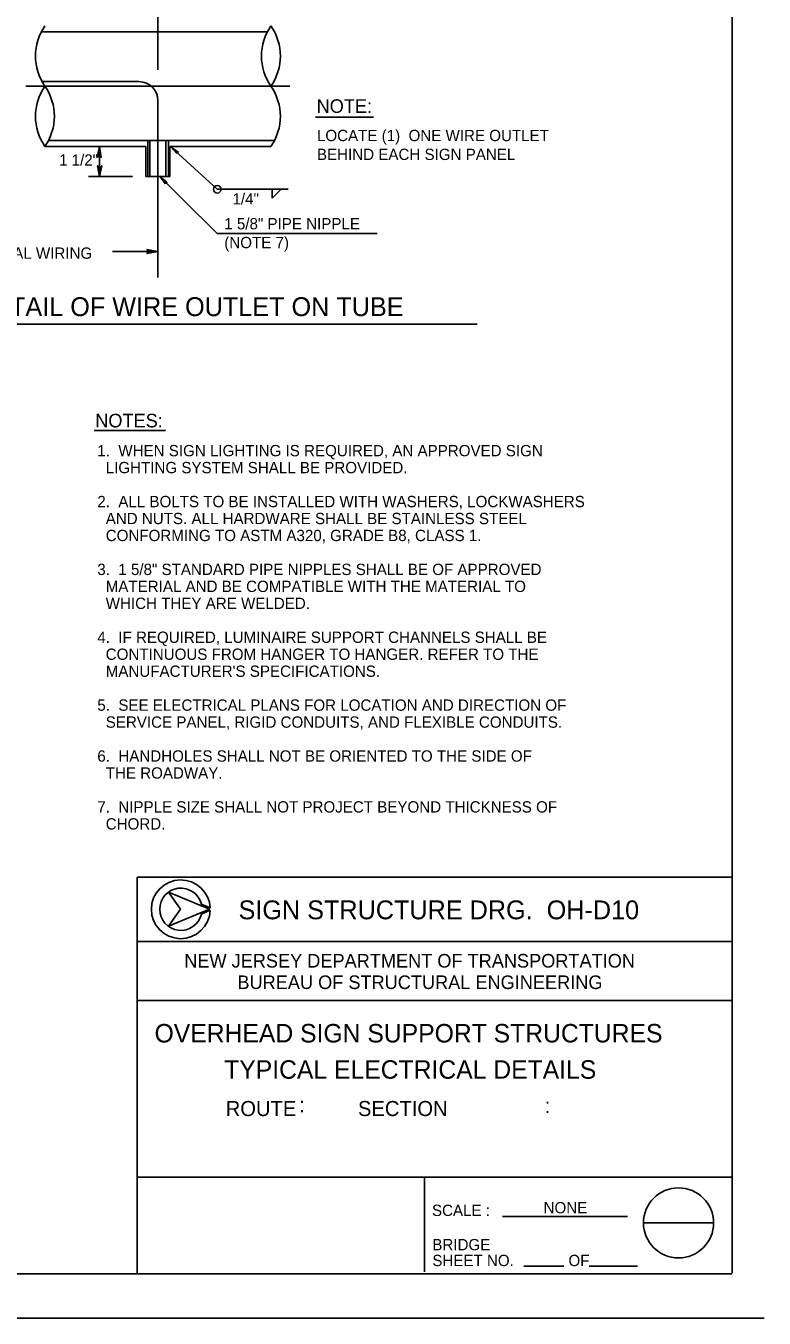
# Model space of a CAD drawing. Extents: x -3 to 26050223, y 0 to 12035012.
# Drawn here: x 52.57 to 68.89, y 0 to 28.57 of the extents above; entities that cross this region are included whole.
import ezdxf

# ---------------------------------------------------------------- set-up
doc = ezdxf.new("R2010")
doc.units = 0
for name, color, linetype in [('1', 7, 'Continuous'), ('2', 7, 'Continuous'), ('39', 7, 'Continuous')]:
    doc.layers.add(name, color=color, linetype=linetype)

msp = doc.modelspace()

# ---------------------------------------------------------------- linework, layer by layer
at = {"layer": '1'}
for p, q in [((68.183, 1.017), (68.183, 42.342)), ((55.492, 27.592), (55.492, 28.933)), ((52.917, 28.433), (57.908, 28.433)), ((52.575, 27.233), (58.408, 27.233)), ((52.933, 27.333), (55.075, 27.333)), ((55.492, 23), (55.492, 26.917)), ((58.975, 26.55), (60.258, 26.55)), ((53.075, 26.033), (58.067, 26.033)), ((55.267, 25.233), (55.267, 26.033)), ((55.317, 25.233), (55.317, 26.033)), ((55.667, 25.233), (55.667, 26.033)), ((55.725, 25.233), (55.725, 26.033)), ((54.2, 25.9), (54.2, 25.233)), ((55.225, 25.9), (55.225, 25.233)), ((55.758, 25.9), (55.758, 25.233)), ((56.8, 24.958), (55.783, 25.883)), ((53.958, 25.233), (54.933, 25.233)), ((55.225, 25.233), (55.758, 25.233)), ((55.542, 25.225), (56.033, 24.733)), ((56.8, 24.958), (58.375, 24.958)), ((58.017, 24.958), (58.017, 24.758)), ((58.017, 24.758), (58.217, 24.958)), ((56.033, 24.733), (56.8, 23.975)), ((56.8, 23.975), (60.342, 23.975)), ((55.492, 23.575), (54.492, 23.575)), ((51.367, 21.975), (62.55, 21.975)), ((54.083, 19.624), (55.658, 19.624)), ((56.633, 9.042), (55.725, 9.417)), ((55.725, 9.417), (56.633, 9.042)), ((56.633, 9.042), (55.725, 9.417)), ((55.725, 9.417), (55.992, 9.042)), ((56.633, 9.042), (55.725, 9.417)), ((55.725, 9.417), (55.992, 9.042)), ((56.458, 9.15), (56.45, 9.15)), ((56.65, 9.067), (56.458, 9.15)), ((55.992, 9.042), (55.725, 8.667)), ((55.725, 8.667), (56.633, 9.042)), ((55.992, 9.042), (55.725, 8.667)), ((55.725, 8.667), (56.633, 9.042)), ((56.458, 8.933), (56.65, 9.017)), ((63.583, 1.15), (64.467, 1.15)), ((65.025, 1.15), (66.092, 1.15)), ((3.6, 0.983), (68.183, 0.983)), ((68.892, 0), (0, 0))]:
    msp.add_line(p, q, dxfattribs=at)
for points in [[(54.2, 25.9), (54.15, 25.658), (54.2, 25.717), (54.242, 25.658)], [(55.908, 25.742), (55.783, 25.883), (55.942, 25.775), (55.908, 25.767)], [(54.2, 25.233), (54.25, 25.475), (54.2, 25.417), (54.158, 25.475)], [(55.658, 25.075), (55.542, 25.225), (55.692, 25.108), (55.658, 25.108)], [(55.492, 23.575), (55.25, 23.625), (55.308, 23.575), (55.25, 23.533)]]:
    msp.add_lwpolyline(points, close=True, dxfattribs=at)
msp.add_circle((56.804, 24.953), 0.0833, dxfattribs=at)
for centre, radius, start, end in [((55.075, 26.915), 0.417, 0, 90), ((55.999, 9.038), 0.65, 2.2139, 357.7861), ((55.999, 9.038), 0.467, 13.6941, 346.3059)]:
    msp.add_arc(centre, radius, start, end, dxfattribs=at)
at = {"layer": '2'}
for p, q in [((52.992, 25.9), (55.225, 25.9)), ((55.758, 25.9), (57.992, 25.9))]:
    msp.add_line(p, q, dxfattribs=at)
for centre, start, end in [((53.957, 27.898), 145.2347, 214.7081), ((58.952, 27.898), 145.292, 214.7081), ((57.029, 27.898), 325.292, 34.7081), ((53.957, 26.566), 145.292, 214.7081), ((52.034, 26.566), 325.292, 34.7081), ((57.029, 26.566), 325.292, 34.7081)]:
    msp.add_arc(centre, 1.17, start, end, dxfattribs=at)
at = {"layer": '39'}
for p, q in [((55.033, 1), (55.033, 9.75)), ((55.033, 9.75), (68.183, 9.75)), ((68.183, 9.75), (68.183, 1)), ((56.633, 9.042), (55.725, 9.417)), ((55.725, 9.417), (55.992, 9.042)), ((55.992, 9.042), (55.725, 8.667)), ((55.725, 8.667), (56.633, 9.042)), ((55.033, 8.325), (68.183, 8.325)), ((55.033, 7.025), (68.183, 7.025)), ((55.033, 3.117), (68.183, 3.117)), ((61.383, 3.117), (68.183, 3.117)), ((61.383, 1.025), (61.383, 3.117)), ((61.383, 1.025), (61.383, 3.117)), ((61.383, 3.117), (68.183, 3.117)), ((63.108, 2.25), (65.875, 2.25)), ((67.775, 2.108), (66.225, 2.108))]:
    msp.add_line(p, q, dxfattribs=at)
msp.add_circle((66.999, 2.105), 0.775, dxfattribs=at)

# ---------------------------------------------------------------- texts
at = {"layer": '1'}
for s, p in [('1.  WHEN SIGN LIGHTING IS REQUIRED, AN APPROVED SIGN', (54.154, 19.051)), ('  LIGHTING SYSTEM SHALL BE PROVIDED.', (54.154, 18.676)), ('2.  ALL BOLTS TO BE INSTALLED WITH WASHERS, LOCKWASHERS', (54.154, 17.926)), ('  AND NUTS. ALL HARDWARE SHALL BE STAINLESS STEEL ', (54.154, 17.551)), ('  CONFORMING TO ASTM A320, GRADE B8, CLASS 1.', (54.154, 17.176)), ('3.  1 5/8" STANDARD PIPE NIPPLES SHALL BE OF APPROVED', (54.154, 16.426)), ('  MATERIAL AND BE COMPATIBLE WITH THE MATERIAL TO ', (54.154, 16.051)), ('  WHICH THEY ARE WELDED.', (54.154, 15.676)), ('4.  IF REQUIRED, LUMINAIRE SUPPORT CHANNELS SHALL BE ', (54.154, 14.926)), ('  CONTINUOUS FROM HANGER TO HANGER. REFER TO THE', (54.154, 14.551)), ("  MANUFACTURER'S SPECIFICATIONS.", (54.154, 14.176)), ('5.  SEE ELECTRICAL PLANS FOR LOCATION AND DIRECTION OF', (54.154, 13.426)), ('  SERVICE PANEL, RIGID CONDUITS, AND FLEXIBLE CONDUITS. ', (54.154, 13.051)), ('6.  HANDHOLES SHALL NOT BE ORIENTED TO THE SIDE OF ', (54.154, 12.301)), ('  THE ROADWAY.', (54.154, 11.926)), ('7.  NIPPLE SIZE SHALL NOT PROJECT BEYOND THICKNESS OF ', (54.154, 11.176)), ('  CHORD.', (54.154, 10.801))]:
    msp.add_text(s, height=0.25, dxfattribs=at).set_placement(p)
at = {"layer": '2'}
for s, height, p in [('NOTE:', 0.3, (59, 26.642)), ('LOCATE (1)  ONE WIRE OUTLET', 0.25, (59.008, 26.017)), ('1 1/2"', 0.25, (53.308, 25.475)), ('BEHIND EACH SIGN PANEL ', 0.25, (59.008, 25.6)), ('1/4"', 0.25, (57.142, 24.617)), ('1 5/8" PIPE NIPPLE', 0.25, (56.96, 24.067)), ('(NOTE 7)', 0.25, (56.96, 23.651)), ('ELECTRICAL WIRING', 0.25, (50.642, 23.417)), ('DETAIL OF WIRE OUTLET ON TUBE', 0.41665, (51.45, 22.15)), ('NOTES:', 0.3, (54.108, 19.69)), ('OVERHEAD SIGN SUPPORT STRUCTURES', 0.40835, (55.419, 6.094)), ('TYPICAL ELECTRICAL DETAILS', 0.40835, (56.958, 5.292))]:
    msp.add_text(s, height=height, dxfattribs=at).set_placement(p)
at = {"layer": '39'}
for s, height, p in [('SIGN STRUCTURE DRG.  OH-D10', 0.41665, (57.275, 8.817)), ('NEW JERSEY DEPARTMENT OF TRANSPORTATION', 0.29995, (56.075, 7.75)), ('BUREAU OF STRUCTURAL ENGINEERING', 0.3, (57.25, 7.275)), ('ROUTE           SECTION', 0.33335, (56.992, 4.467)), (':', 0.333, (58.617, 4.55)), (':', 0.333, (64.042, 4.533)), ('SCALE :', 0.25, (61.55, 2.258)), ('SCALE :', 0.25, (61.55, 2.258)), ('SCALE :', 0.25, (61.55, 2.258)), ('NONE', 0.25, (64.017, 2.317)), ('BRIDGE', 0.25, (61.558, 1.5)), ('BRIDGE', 0.25, (61.558, 1.5)), ('BRIDGE', 0.25, (61.558, 1.5)), ('SHEET NO.', 0.25, (61.558, 1.15)), ('SHEET NO.', 0.25, (61.558, 1.15)), ('SHEET NO.', 0.25, (61.558, 1.15)), ('OF', 0.25, (64.567, 1.15))]:
    msp.add_text(s, height=height, dxfattribs=at).set_placement(p)

doc.saveas('drawing.dxf')
